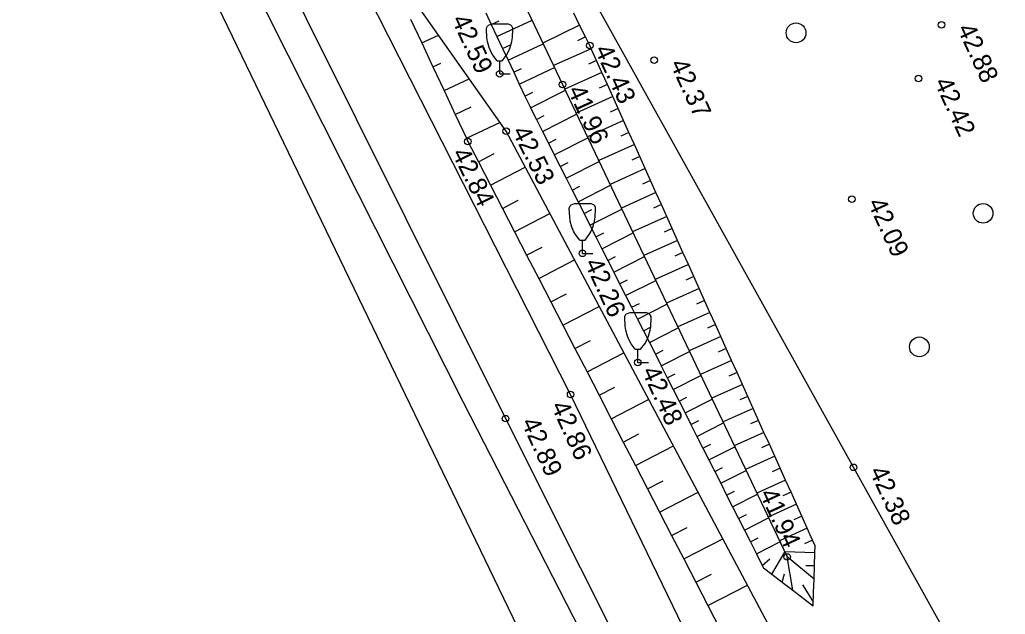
# Model space of a CAD drawing. Extents: x 639000 to 646000, y 6454000 to 6459000.
# Drawn here: x 643679.73 to 643717.19, y 6457805.86 to 6457828.47 of the extents above; entities that cross this region are included whole.
import ezdxf

# ---------------------------------------------------------------- set-up
doc = ezdxf.new("R2010")
doc.units = 0
for name, color, linetype in [('jarsak (42)', 7, 'Continuous'), ('kolvik -piir (41)', 7, 'Continuous'), ('puu poosas (10)', 7, 'Continuous'), ('sideKBL (22)', 7, 'Continuous'), ('tee tanav (30)', 7, 'Continuous'), ('valitud korgus (59)', 7, 'Continuous')]:
    doc.layers.add(name, color=color, linetype=linetype)

# ---------------------------------------------------------------- blocks, each defined once
blk = doc.blocks.new('PUUKI1')
at = {"layer": 'puu poosas (10)'}
for p, q in [((-60, 380), (60, 380)), ((-20, 100), (20, 100)), ((0, 0), (0, 100)), ((0, 0), (80, 0))]:
    blk.add_line(p, q, dxfattribs=at)
for points in [[(-20, 100), (-51.7, 142.6), (-64.6, 164.9), (-80, 200), (-92.3, 245.1), (-97, 276.3), (-100, 340), (-99.6, 348.3), (-93.7, 362.6), (-85.6, 370), (-60, 380)], [(20, 100), (51.7, 142.6), (64.6, 164.9), (80, 200), (92.3, 245.1), (97, 276.3), (100, 340), (99.6, 348.3), (93.7, 362.6), (85.6, 370), (60, 380)]]:
    blk.add_lwpolyline(points, dxfattribs=at)
blk = doc.blocks.new('METSLE')
at = {"layer": 'puu poosas (10)'}
blk.add_circle((0, 0), 75, dxfattribs=at)
blk = doc.blocks.new('RING25')
at = {"layer": 'valitud korgus (59)'}
blk.add_circle((0, 0), 25, dxfattribs=at)

msp = doc.modelspace()

# ---------------------------------------------------------------- linework, layer by layer
at = {"layer": 'jarsak (42)'}
for p, q in [((643694.59, 6457828.487), (643695.013, 6457827.581)), ((643697.442, 6457828.731), (643697.655, 6457828.279)), ((643697.868, 6457827.826), (643699.202, 6457828.453)), ((643701.01, 6457828.262), (643700.789, 6457828.71)), ((643697.655, 6457828.279), (643697.958, 6457828.421)), ((643697.655, 6457828.279), (643697.868, 6457827.826)), ((643701.01, 6457828.262), (643699.619, 6457827.574)), ((643701.232, 6457827.814), (643701.01, 6457828.262)), ((643695.013, 6457827.581), (643695.652, 6457827.88)), ((643697.868, 6457827.826), (643698.08, 6457827.374)), ((643701.232, 6457827.814), (643700.932, 6457827.666)), ((643695.013, 6457827.581), (643695.437, 6457826.675)), ((643698.08, 6457827.374), (643698.383, 6457827.516)), ((643698.08, 6457827.374), (643698.293, 6457826.921)), ((643698.293, 6457826.921), (643699.631, 6457827.55)), ((643701.45, 6457827.364), (643700.024, 6457826.722)), ((643701.655, 6457826.908), (643701.45, 6457827.364)), ((643695.437, 6457826.675), (643695.741, 6457826.817)), ((643695.437, 6457826.675), (643695.861, 6457825.77)), ((643698.293, 6457826.921), (643698.506, 6457826.469)), ((643698.506, 6457826.469), (643698.809, 6457826.611)), ((643698.718, 6457826.016), (643700.059, 6457826.646)), ((643701.655, 6457826.908), (643701.35, 6457826.771)), ((643701.86, 6457826.452), (643701.655, 6457826.908)), ((643695.861, 6457825.77), (643696.818, 6457826.217)), ((643698.506, 6457826.469), (643698.718, 6457826.016)), ((643701.86, 6457826.452), (643700.452, 6457825.818)), ((643702.066, 6457825.996), (643701.86, 6457826.452)), ((643698.718, 6457826.016), (643698.931, 6457825.564)), ((643702.066, 6457825.996), (643701.76, 6457825.859)), ((643702.271, 6457825.54), (643702.066, 6457825.996)), ((643695.861, 6457825.77), (643696.285, 6457824.864)), ((643698.931, 6457825.564), (643699.234, 6457825.706)), ((643699.146, 6457825.112), (643700.469, 6457825.782)), ((643702.271, 6457825.54), (643700.882, 6457824.915)), ((643702.476, 6457825.085), (643702.271, 6457825.54)), ((643696.285, 6457824.864), (643696.891, 6457825.148)), ((643699.146, 6457825.112), (643699.371, 6457824.666)), ((643702.476, 6457825.085), (643702.171, 6457824.947)), ((643702.682, 6457824.629), (643702.476, 6457825.085)), ((643696.285, 6457824.864), (643696.708, 6457823.958)), ((643699.371, 6457824.666), (643699.67, 6457824.817)), ((643699.597, 6457824.22), (643700.899, 6457824.879)), ((643696.708, 6457823.958), (643697.985, 6457824.555)), ((643699.371, 6457824.666), (643699.597, 6457824.22)), ((643702.682, 6457824.629), (643701.311, 6457824.011)), ((643702.887, 6457824.173), (643702.682, 6457824.629)), ((643699.597, 6457824.22), (643699.823, 6457823.774)), ((643700.049, 6457823.328), (643701.328, 6457823.975)), ((643702.887, 6457824.173), (643702.582, 6457824.035)), ((643703.092, 6457823.717), (643702.887, 6457824.173)), ((643699.823, 6457823.774), (643700.122, 6457823.925)), ((643699.823, 6457823.774), (643700.049, 6457823.328)), ((643703.092, 6457823.717), (643701.74, 6457823.108)), ((643703.298, 6457823.261), (643703.092, 6457823.717)), ((643697.163, 6457823.067), (643697.758, 6457823.375)), ((643700.049, 6457823.328), (643700.275, 6457822.882)), ((643703.298, 6457823.261), (643702.992, 6457823.123)), ((643703.503, 6457822.805), (643703.298, 6457823.261)), ((643697.163, 6457823.067), (643697.622, 6457822.179)), ((643697.622, 6457822.179), (643698.941, 6457822.861)), ((643700.275, 6457822.882), (643700.574, 6457823.033)), ((643700.275, 6457822.882), (643700.501, 6457822.436)), ((643700.501, 6457822.436), (643701.757, 6457823.072)), ((643703.503, 6457822.805), (643702.169, 6457822.204)), ((643703.708, 6457822.349), (643703.503, 6457822.805)), ((643697.622, 6457822.179), (643698.081, 6457821.29)), ((643700.501, 6457822.436), (643700.727, 6457821.99)), ((643700.727, 6457821.99), (643701.026, 6457822.141)), ((643700.953, 6457821.543), (643702.186, 6457822.168)), ((643703.708, 6457822.349), (643703.403, 6457822.212)), ((643703.914, 6457821.893), (643703.708, 6457822.349)), ((643700.727, 6457821.99), (643700.953, 6457821.543)), ((643703.914, 6457821.893), (643702.599, 6457821.301)), ((643704.119, 6457821.437), (643703.914, 6457821.893)), ((643698.081, 6457821.29), (643698.676, 6457821.598)), ((643700.953, 6457821.543), (643701.179, 6457821.097)), ((643704.119, 6457821.437), (643703.814, 6457821.3)), ((643704.324, 6457820.982), (643704.119, 6457821.437)), ((643698.081, 6457821.29), (643698.54, 6457820.402)), ((643698.54, 6457820.402), (643699.88, 6457821.095)), ((643701.179, 6457821.097), (643701.478, 6457821.249)), ((643701.179, 6457821.097), (643701.405, 6457820.651)), ((643701.405, 6457820.651), (643702.616, 6457821.265)), ((643704.324, 6457820.982), (643703.028, 6457820.398)), ((643704.53, 6457820.526), (643704.324, 6457820.982)), ((643701.405, 6457820.651), (643701.631, 6457820.205)), ((643698.54, 6457820.402), (643698.999, 6457819.514)), ((643701.631, 6457820.205), (643701.929, 6457820.357)), ((643701.631, 6457820.205), (643701.856, 6457819.759)), ((643701.856, 6457819.759), (643703.045, 6457820.361)), ((643704.53, 6457820.526), (643704.224, 6457820.388)), ((643704.735, 6457820.07), (643704.53, 6457820.526)), ((643698.999, 6457819.514), (643699.594, 6457819.821)), ((643704.735, 6457820.07), (643703.457, 6457819.494)), ((643704.94, 6457819.614), (643704.735, 6457820.07)), ((643698.999, 6457819.514), (643699.458, 6457818.625)), ((643701.856, 6457819.759), (643702.082, 6457819.313)), ((643702.082, 6457819.313), (643702.381, 6457819.465)), ((643702.308, 6457818.867), (643703.474, 6457819.458)), ((643704.94, 6457819.614), (643704.635, 6457819.476)), ((643705.146, 6457819.158), (643704.94, 6457819.614)), ((643699.458, 6457818.625), (643700.819, 6457819.329)), ((643702.082, 6457819.313), (643702.308, 6457818.867)), ((643705.146, 6457819.158), (643703.886, 6457818.591)), ((643705.351, 6457818.702), (643705.146, 6457819.158)), ((643702.308, 6457818.867), (643702.534, 6457818.421)), ((643705.351, 6457818.702), (643705.046, 6457818.564)), ((643705.556, 6457818.246), (643705.351, 6457818.702)), ((643699.458, 6457818.625), (643699.917, 6457817.737)), ((643702.534, 6457818.421), (643702.833, 6457818.572)), ((643702.534, 6457818.421), (643702.76, 6457817.975)), ((643702.76, 6457817.975), (643703.904, 6457818.554)), ((643699.917, 6457817.737), (643700.512, 6457818.045)), ((643702.76, 6457817.975), (643702.986, 6457817.529)), ((643705.556, 6457818.246), (643704.315, 6457817.687)), ((643705.762, 6457817.79), (643705.556, 6457818.246)), ((643699.917, 6457817.737), (643700.376, 6457816.849)), ((643702.986, 6457817.529), (643703.285, 6457817.68)), ((643703.212, 6457817.083), (643704.333, 6457817.651)), ((643705.762, 6457817.79), (643705.456, 6457817.653)), ((643705.967, 6457817.334), (643705.762, 6457817.79)), ((643700.376, 6457816.849), (643701.758, 6457817.563)), ((643702.986, 6457817.529), (643703.212, 6457817.083)), ((643705.967, 6457817.334), (643704.745, 6457816.784)), ((643706.172, 6457816.878), (643705.967, 6457817.334)), ((643700.376, 6457816.849), (643700.835, 6457815.96)), ((643703.212, 6457817.083), (643703.438, 6457816.637)), ((643706.172, 6457816.878), (643705.867, 6457816.741)), ((643706.378, 6457816.423), (643706.172, 6457816.878)), ((643703.438, 6457816.637), (643703.737, 6457816.788)), ((643703.438, 6457816.637), (643703.664, 6457816.191)), ((643703.664, 6457816.191), (643704.762, 6457816.747)), ((643700.835, 6457815.96), (643701.43, 6457816.268)), ((643703.664, 6457816.191), (643703.89, 6457815.745)), ((643706.378, 6457816.423), (643705.174, 6457815.88)), ((643706.583, 6457815.967), (643706.378, 6457816.423)), ((643700.835, 6457815.96), (643701.294, 6457815.072)), ((643701.294, 6457815.072), (643702.697, 6457815.796)), ((643703.89, 6457815.745), (643704.188, 6457815.896)), ((643703.89, 6457815.745), (643704.116, 6457815.299)), ((643704.116, 6457815.299), (643705.191, 6457815.844)), ((643706.583, 6457815.967), (643706.278, 6457815.829)), ((643706.788, 6457815.511), (643706.583, 6457815.967)), ((643706.788, 6457815.511), (643705.603, 6457814.977)), ((643706.994, 6457815.055), (643706.788, 6457815.511)), ((643701.294, 6457815.072), (643701.753, 6457814.183)), ((643704.116, 6457815.299), (643704.341, 6457814.853)), ((643704.341, 6457814.853), (643704.64, 6457815.004)), ((643706.994, 6457815.055), (643706.688, 6457814.917)), ((643707.199, 6457814.599), (643706.994, 6457815.055)), ((643704.341, 6457814.853), (643704.567, 6457814.407)), ((643704.567, 6457814.407), (643705.621, 6457814.94)), ((643707.199, 6457814.599), (643706.032, 6457814.074)), ((643707.404, 6457814.143), (643707.199, 6457814.599)), ((643701.753, 6457814.183), (643702.349, 6457814.491)), ((643704.567, 6457814.407), (643704.793, 6457813.96)), ((643701.753, 6457814.183), (643702.213, 6457813.295)), ((643702.213, 6457813.295), (643703.636, 6457814.03)), ((643704.793, 6457813.96), (643705.092, 6457814.112)), ((643704.793, 6457813.96), (643705.019, 6457813.514)), ((643705.019, 6457813.514), (643706.05, 6457814.037)), ((643707.404, 6457814.143), (643707.099, 6457814.006)), ((643707.61, 6457813.687), (643707.404, 6457814.143)), ((643705.019, 6457813.514), (643705.245, 6457813.068)), ((643707.61, 6457813.687), (643706.462, 6457813.17)), ((643707.815, 6457813.231), (643707.61, 6457813.687)), ((643702.213, 6457813.295), (643702.672, 6457812.407)), ((643705.245, 6457813.068), (643705.544, 6457813.22)), ((643705.471, 6457812.622), (643706.479, 6457813.133)), ((643707.815, 6457813.231), (643707.51, 6457813.094)), ((643708.02, 6457812.775), (643707.815, 6457813.231)), ((643702.672, 6457812.407), (643703.267, 6457812.714)), ((643705.245, 6457813.068), (643705.471, 6457812.622)), ((643708.02, 6457812.775), (643706.891, 6457812.267)), ((643708.226, 6457812.32), (643708.02, 6457812.775)), ((643702.672, 6457812.407), (643703.131, 6457811.518)), ((643705.471, 6457812.622), (643705.697, 6457812.176)), ((643705.697, 6457812.176), (643705.996, 6457812.328)), ((643703.131, 6457811.518), (643704.575, 6457812.264)), ((643705.697, 6457812.176), (643705.923, 6457811.73)), ((643705.923, 6457811.73), (643706.909, 6457812.23)), ((643708.226, 6457812.32), (643707.92, 6457812.182)), ((643708.431, 6457811.864), (643708.226, 6457812.32)), ((643705.923, 6457811.73), (643706.149, 6457811.284)), ((643708.431, 6457811.864), (643707.32, 6457811.363)), ((643708.636, 6457811.408), (643708.431, 6457811.864)), ((643703.131, 6457811.518), (643703.59, 6457810.63)), ((643706.149, 6457811.284), (643706.448, 6457811.436)), ((643706.149, 6457811.284), (643706.375, 6457810.838)), ((643706.375, 6457810.838), (643707.338, 6457811.326)), ((643708.636, 6457811.408), (643708.331, 6457811.27)), ((643708.842, 6457810.952), (643708.636, 6457811.408)), ((643703.59, 6457810.63), (643704.185, 6457810.937)), ((643706.375, 6457810.838), (643706.601, 6457810.392)), ((643708.842, 6457810.952), (643707.749, 6457810.46)), ((643709.047, 6457810.496), (643708.842, 6457810.952)), ((643703.59, 6457810.63), (643704.049, 6457809.741)), ((643704.049, 6457809.741), (643705.513, 6457810.498)), ((643706.601, 6457810.392), (643706.899, 6457810.543)), ((643709.047, 6457810.496), (643708.742, 6457810.358)), ((643709.252, 6457810.04), (643709.047, 6457810.496)), ((643706.601, 6457810.392), (643706.826, 6457809.946)), ((643706.826, 6457809.946), (643707.767, 6457810.422)), ((643704.049, 6457809.741), (643704.508, 6457808.853)), ((643706.826, 6457809.946), (643707.052, 6457809.5)), ((643709.252, 6457810.04), (643708.179, 6457809.556)), ((643709.458, 6457809.584), (643709.252, 6457810.04)), ((643707.052, 6457809.5), (643707.351, 6457809.651)), ((643707.052, 6457809.5), (643707.278, 6457809.054)), ((643707.278, 6457809.054), (643708.197, 6457809.519)), ((643709.458, 6457809.584), (643709.152, 6457809.447)), ((643709.663, 6457809.128), (643709.458, 6457809.584)), ((643704.508, 6457808.853), (643705.103, 6457809.161)), ((643707.278, 6457809.054), (643707.504, 6457808.608)), ((643709.663, 6457809.128), (643708.608, 6457808.653)), ((643709.868, 6457808.672), (643709.663, 6457809.128)), ((643704.508, 6457808.853), (643704.967, 6457807.965)), ((643704.967, 6457807.965), (643706.452, 6457808.732)), ((643707.504, 6457808.608), (643707.803, 6457808.759)), ((643707.504, 6457808.608), (643707.73, 6457808.162)), ((643707.73, 6457808.162), (643708.622, 6457808.614)), ((643709.868, 6457808.672), (643709.563, 6457808.535)), ((643708.318, 6457807.383), (643708.814, 6457808.22)), ((643709.957, 6457808.193), (643708.809, 6457808.231)), ((643704.967, 6457807.965), (643705.426, 6457807.076)), ((643707.73, 6457808.162), (643707.956, 6457807.716)), ((643707.956, 6457807.716), (643708.245, 6457807.971)), ((643709.112, 6457806.774), (643708.901, 6457808.037)), ((643709.924, 6457807.194), (643708.901, 6457808.037)), ((643709.94, 6457807.694), (643709.957, 6457808.193)), ((643709.94, 6457807.694), (643709.605, 6457807.705)), ((643709.924, 6457807.194), (643709.94, 6457807.694)), ((643705.426, 6457807.076), (643706.021, 6457807.384)), ((643708.318, 6457807.383), (643708.715, 6457807.079)), ((643708.715, 6457807.079), (643708.805, 6457807.401)), ((643708.715, 6457807.079), (643709.112, 6457806.774)), ((643709.907, 6457806.694), (643709.924, 6457807.194)), ((643705.426, 6457807.076), (643705.885, 6457806.188)), ((643705.885, 6457806.188), (643707.391, 6457806.966)), ((643709.112, 6457806.774), (643709.508, 6457806.47)), ((643709.896, 6457806.329), (643709.493, 6457806.972)), ((643709.891, 6457806.194), (643709.907, 6457806.694)), ((643705.885, 6457806.188), (643706.344, 6457805.299))]:
    msp.add_line(p, q, dxfattribs=at)
for points in [[(643663.419, 6457902.257), (643669.827, 6457889.312), (643682.218, 6457863.378), (643689.981, 6457847.13), (643695.563, 6457836.126), (643700.364, 6457826.004), (643708.901, 6457808.037)], [(643720.514, 6457787.584), (643718.541, 6457788.414), (643715.756, 6457790.583), (643708.165, 6457805.51), (643698.216, 6457824.225), (643693.319, 6457831.204)], [(643701.45, 6457827.364), (643701.397, 6457827.481), (643701.232, 6457827.814)], [(643698.931, 6457825.564), (643699.114, 6457825.174), (643699.146, 6457825.112)], [(643696.708, 6457823.958), (643696.765, 6457823.836), (643697.163, 6457823.067)], [(643709.957, 6457808.193), (643709.965, 6457808.457), (643709.868, 6457808.672)], [(643707.956, 6457807.716), (643708.001, 6457807.627), (643708.318, 6457807.383)], [(643709.508, 6457806.47), (643709.891, 6457806.176), (643709.891, 6457806.194)]]:
    msp.add_lwpolyline(points, dxfattribs=at)
at = {"layer": 'kolvik -piir (41)'}
msp.add_lwpolyline([(643710.366, 6457951.387), (643660.882, 6457925.708), (643656.717, 6457919.804), (643665.184, 6457902.689), (643673.58, 6457884.876), (643698.353, 6457834.981), (643711.424, 6457811.444), (643719.019, 6457797.765), (643727.134, 6457794.848), (643733.527, 6457799.803)], dxfattribs=at)
at = {"layer": 'puu poosas (10)'}
msp.add_line((643648.967, 6457908.392), (643703.627, 6457795.045), dxfattribs=at)
at = {"layer": 'sideKBL (22)'}
msp.add_lwpolyline([(643729.644, 6457744.132), (643719.062, 6457767.315), (643715.063, 6457776.623), (643711.987, 6457782.479), (643708.059, 6457790.153), (643703.639, 6457800.156), (643696.594, 6457813.913), (643689.259, 6457828.453), (643684.177, 6457838.893), (643675.501, 6457856.755), (643668.174, 6457871.393), (643661.044, 6457886.619), (643652.38, 6457905.138), (643648.687, 6457911.885), (643641.833, 6457916.046), (643633.547, 6457923.162)], dxfattribs=at)
at = {"layer": 'tee tanav (30)'}
for points in [[(643716.701, 6457784.304), (643714.943, 6457785.62), (643708.819, 6457797.357), (643700.67, 6457814.217), (643690.911, 6457833.437), (643682.53, 6457850.014), (643672.472, 6457870.989), (643661.492, 6457892.894), (643652.857, 6457909.131), (643648.438, 6457918.365), (643648.972, 6457922.706)], [(643642.539, 6457919.482), (643645.991, 6457917.251), (643646.779, 6457915.51), (643650.844, 6457908.131), (643659.231, 6457891.805), (643670.12, 6457869.9), (643680.132, 6457848.84), (643688.734, 6457832.319), (643698.193, 6457813.297), (643706.7, 6457796.334), (643712.744, 6457784.446), (643713.068, 6457782.495)]]:
    msp.add_lwpolyline(points, dxfattribs=at)

# ---------------------------------------------------------------- block references
at = {"layer": 'puu poosas (10)', "xscale": 0.005, "yscale": 0.005}
for name, p in [('PUUKI1', (643697.973, 6457826.405)), ('METSLE', (643709.238, 6457827.966)), ('PUUKI1', (643701.119, 6457819.581)), ('METSLE', (643716.348, 6457821.103)), ('PUUKI1', (643703.228, 6457815.433)), ('METSLE', (643713.925, 6457816.026))]:
    msp.add_blockref(name, p, dxfattribs=at)
at = {"layer": 'valitud korgus (59)', "xscale": 0.005000000000000001, "yscale": 0.005000000000000001}
for p in [(643714.764, 6457828.27), (643701.397, 6457827.481), (643703.849, 6457826.927), (643697.973, 6457826.405), (643713.891, 6457826.23), (643700.364, 6457826.004), (643698.216, 6457824.225), (643696.765, 6457823.836), (643711.361, 6457821.641), (643701.119, 6457819.581), (643703.228, 6457815.433), (643700.67, 6457814.217), (643698.193, 6457813.297), (643711.424, 6457811.444), (643708.901, 6457808.037)]:
    msp.add_blockref('RING25', p, dxfattribs=at)

# ---------------------------------------------------------------- texts
at = {"layer": 'valitud korgus (59)'}
for s, rotation, p in [('42.59', 294.5922, (643696.135, 6457828.474)), ('42.88', 294.5922, (643715.351, 6457828.129)), ('42.43', 294.5922, (643701.568, 6457827.33)), ('42.37', 294.5922, (643704.436, 6457826.786)), ('41.96', 294.5922, (643700.545, 6457825.787)), ('42.42', 294.5922, (643714.479, 6457826.089)), ('42.53', 296.4132, (643698.431, 6457824.219)), ('42.84', 296.4132, (643696.14, 6457823.387)), ('42.09', 294.5922, (643711.949, 6457821.5)), ('42.26', 294.5922, (643701.189, 6457819.213)), ('42.48', 294.5922, (643703.36, 6457815.104)), ('42.86', 294.5922, (643699.909, 6457813.78)), ('42.89', 294.5922, (643698.781, 6457813.156)), ('42.38', 294.5922, (643712.012, 6457811.303)), ('41.94', 294.5922, (643707.838, 6457810.45))]:
    msp.add_text(s, height=0.7, rotation=rotation, dxfattribs=at).set_placement(p)

doc.saveas('drawing.dxf')
